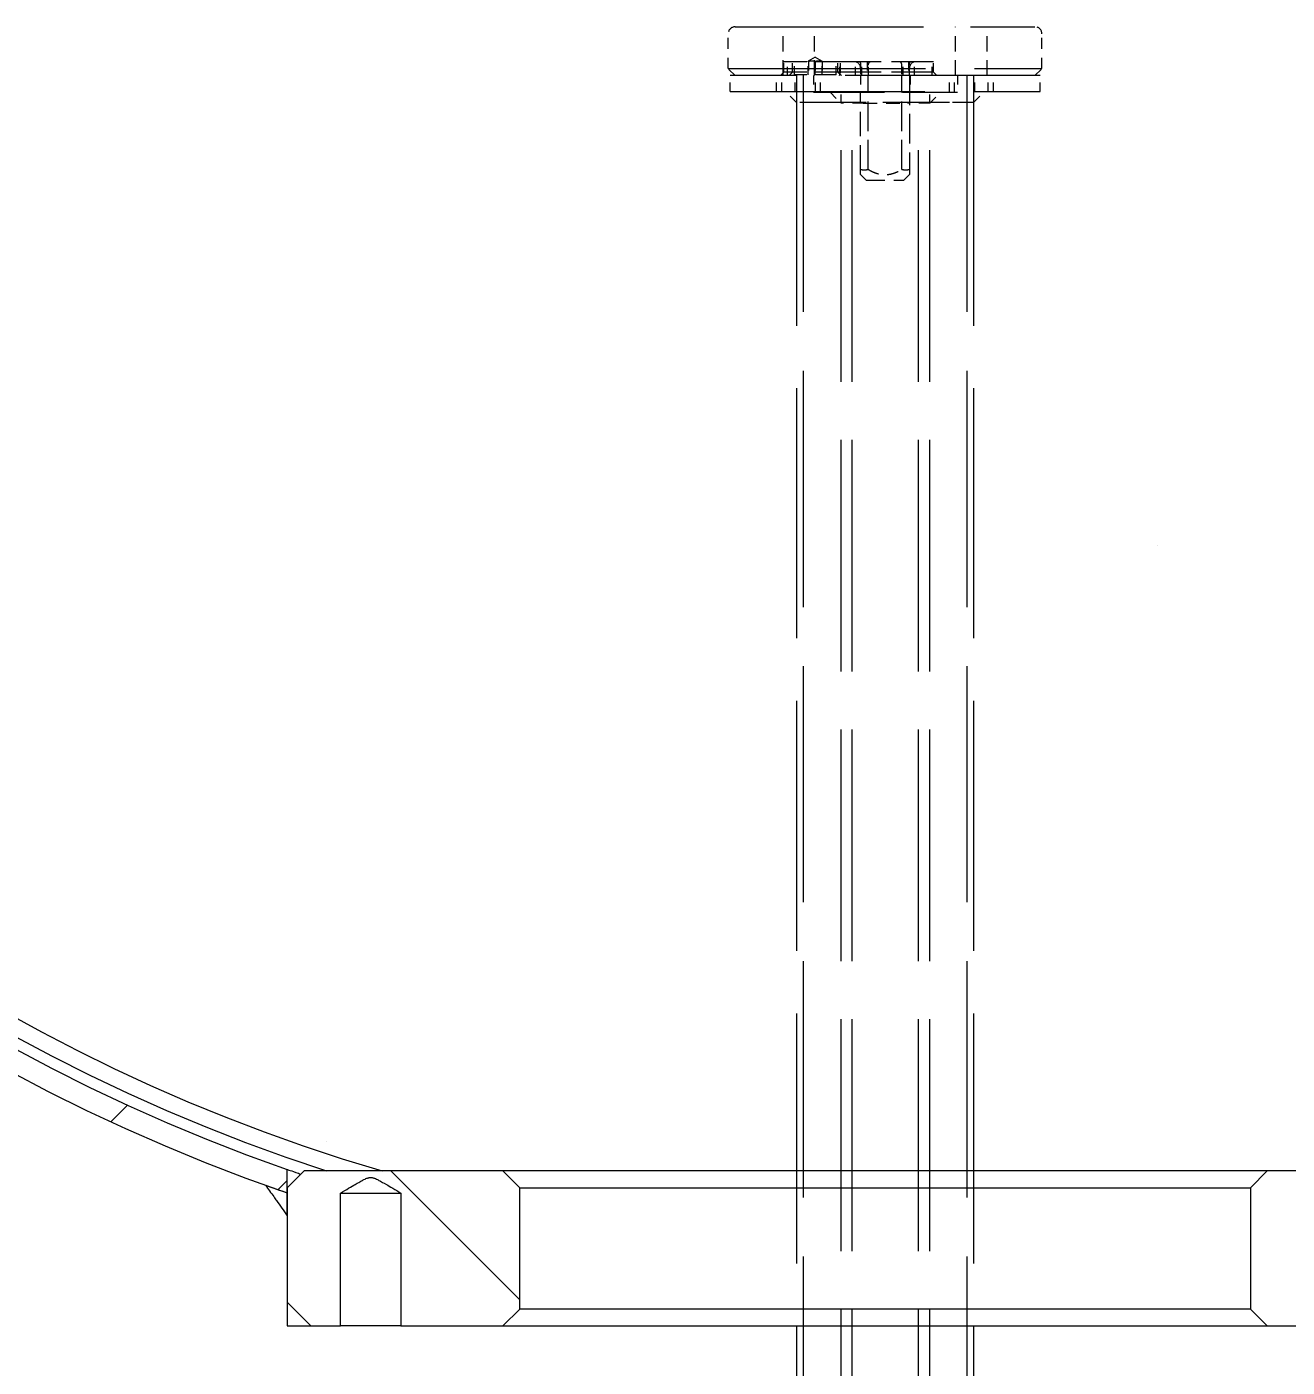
# Model space of a CAD drawing. Header units: inches. Extents: x 19 to 503, y 7 to 322.
# Drawn here: x 240.37 to 254.61, y 204.08 to 219.22 of the extents above; entities that cross this region are included whole.
import ezdxf

# ---------------------------------------------------------------- set-up
doc = ezdxf.new("R2010")
doc.units = ezdxf.units.IN
doc.header["$LTSCALE"] = 15
doc.header["$MEASUREMENT"] = 0
doc.linetypes.add('DASHED', pattern=[0.2067, 0.1654, -0.0413])
for name, color, linetype, lineweight in [('Dimension (ANSI)', 7, 'Continuous', 25), ('Hatch', 7, 'Continuous', 18), ('Hidden', 7, 'DASHED', 18), ('Visible', 7, 'Continuous', 18)]:
    doc.layers.add(name, color=color, linetype=linetype, lineweight=lineweight)
doc.styles.add('MEMCOR Medium', font='arial.ttf')
doc.dimstyles.new('Default (ANSI)', dxfattribs={"dimscale": 15, "dimtxt": 0.15, "dimasz": 0.098425, "dimexe": 0.125, "dimexo": 0.0625, "dimgap": 0.031496, "dimtad": 0, "dimtih": 1, "dimtoh": 1, "dimdec": 4, "dimrnd": 1e-08, "dimzin": 3, "dimdsep": 46, "dimlunit": 5, "dimtxsty": 'MEMCOR Medium', "dimcen": 0.09, "dimdle": 0.393701, "dimclrd": 256, "dimclre": 256, "dimclrt": 256, "dimadec": 0, "dimazin": 1, "dimtfac": 0.8, "dimtofl": 0, "dimtmove": 0, "dimatfit": 3, "dimfxl": 1, "dimfrac": 1, "dimtolj": 1, "dimtzin": 4, "dimlwd": -1, "dimlwe": -1, "dimarcsym": 0})

# ---------------------------------------------------------------- blocks, each defined once
blk = doc.blocks.new('*D29')
at = {"layer": 'Defpoints', "color": 0, "transparency": 16777216}
for p in [(237.904, 272.562), (264.63, 245.837), (229.758, 211.253)]:
    blk.add_point(p, dxfattribs=at)
at = {"layer": 'Dimension (ANSI)', "transparency": 16777216}
for p, q in [((263.967, 246.5), (236.578, 273.888)), ((236.86, 271.518), (224.769, 259.427)), ((204.221, 238.878), (216.312, 250.97)), ((229.095, 211.916), (201.851, 239.16))]:
    blk.add_line(p, q, dxfattribs=at)
for points in [[(236.686, 271.692), (237.034, 271.344), (237.904, 272.562)], [(204.047, 239.052), (204.395, 238.704), (203.177, 237.835)]]:
    blk.add_solid(points, dxfattribs=at)
at = {"layer": 'Dimension (ANSI)', "transparency": 16777216, "char_height": 2.25, "attachment_point": 5, "style": 'MEMCOR Medium'}
for s, insert in [('\\A1; 49{\\H0.8x;\\S1#8;} in', (220.541, 257.513)), ('\\A1;[1247.4 mm]', (220.541, 253.284))]:
    blk.add_mtext(s, dxfattribs=dict(at, insert=insert))

msp = doc.modelspace()

# ---------------------------------------------------------------- hatches: boundary and pattern name
at = {"layer": 'Hatch'}
h = msp.add_hatch(dxfattribs=at)
h.set_pattern_fill('ANSI31', color=256, scale=15, style=0)
edge = h.paths.add_edge_path()
edge.add_spline(control_points=[(270.755229, 225.672201), (270.723596, 225.640474), (270.691854, 225.608856), (270.628225, 225.545913), (270.596338, 225.514587), (270.564343, 225.483372)], knot_values=[-0.682004161, -0.682004161, -0.682004161, -0.682004161, -0.340609426, -0.340609426, 0, 0, 0, 0], degree=3, periodic=0)
edge.add_ellipse((250.064767, 225.674007), major_axis=(-0.190635, -20.499576), ratio=1, start_angle=19.7561717, end_angle=90, ccw=False)
edge.add_line((256.814581, 206.316606), (256.814581, 206.109007))
edge.add_line((256.814581, 206.109007), (256.814581, 206.052037))
edge.add_ellipse((250.064767, 225.674007), major_axis=(19.62197, 6.749814), ratio=1, start_angle=270, end_angle=270.7139225)
edge.add_ellipse((250.064767, 225.674007), major_axis=(19.536344, 6.993779), ratio=1, start_angle=270, end_angle=286.9972846)
edge.add_ellipse((250.064767, 225.674007), major_axis=(16.638503, 12.39927), ratio=1, start_angle=270, end_angle=270.6902994)
edge.add_ellipse((250.064767, 225.674007), major_axis=(16.487913, 12.598826), ratio=1, start_angle=270, end_angle=285.2313046)
edge.add_ellipse((250.064767, 225.674007), major_axis=(12.598826, 16.487913), ratio=1, start_angle=270, end_angle=270.6902994)
edge.add_ellipse((250.064767, 225.674007), major_axis=(16.638503, -12.39927), ratio=1, start_angle=0, end_angle=36.6890483)
edge.add_line((270.815229, 225.672196), (270.755229, 225.672201))
edge = h.paths.add_edge_path()
edge.add_spline(control_points=[(270.564343, 225.864642), (270.596338, 225.833427), (270.628225, 225.802101), (270.691854, 225.739158), (270.723596, 225.70754), (270.755229, 225.675812)], knot_values=[-0.682004196, -0.682004196, -0.682004196, -0.682004196, -0.341394752, -0.341394752, 0, 0, 0, 0], degree=3, periodic=0)
edge.add_line((270.755229, 225.675812), (270.815229, 225.675818))
edge.add_ellipse((250.064767, 225.674007), major_axis=(-0.001811, 20.750462), ratio=1, start_angle=270, end_angle=306.6890483)
edge.add_ellipse((250.064767, 225.674007), major_axis=(-12.39927, 16.638503), ratio=1, start_angle=270, end_angle=270.6902994)
edge.add_ellipse((250.064767, 225.674007), major_axis=(-12.598826, 16.487913), ratio=1, start_angle=270, end_angle=285.2313046)
edge.add_ellipse((250.064767, 225.674007), major_axis=(-16.487913, 12.598826), ratio=1, start_angle=270, end_angle=270.6902994)
edge.add_ellipse((250.064767, 225.674007), major_axis=(-16.638503, 12.39927), ratio=1, start_angle=270, end_angle=343.3880966)
edge.add_ellipse((250.064767, 225.674007), major_axis=(-16.638503, -12.39927), ratio=1, start_angle=270, end_angle=270.6902994)
edge.add_ellipse((250.064767, 225.674007), major_axis=(-16.487913, -12.598826), ratio=1, start_angle=270, end_angle=285.2313046)
edge.add_ellipse((250.064767, 225.674007), major_axis=(-12.598826, -16.487913), ratio=1, start_angle=270, end_angle=270.6902994)
edge.add_ellipse((250.064767, 225.674007), major_axis=(-12.39927, -16.638503), ratio=1, start_angle=270, end_angle=343.3880966)
edge.add_ellipse((250.064767, 225.674007), major_axis=(12.39927, -16.638503), ratio=1, start_angle=270, end_angle=270.6902994)
edge.add_ellipse((250.064767, 225.674007), major_axis=(12.598826, -16.487913), ratio=1, start_angle=270, end_angle=285.2313046)
edge.add_ellipse((250.064767, 225.674007), major_axis=(16.487913, -12.598826), ratio=1, start_angle=270, end_angle=270.6902994)
edge.add_ellipse((250.064767, 225.674007), major_axis=(16.638503, -12.39927), ratio=1, start_angle=270, end_angle=286.9972846)
edge.add_ellipse((250.064767, 225.674007), major_axis=(19.536344, -6.993779), ratio=1, start_angle=270, end_angle=270.7139225)
edge.add_line((243.314954, 206.052037), (243.314954, 206.109007))
edge.add_line((243.314954, 206.109007), (243.314954, 206.316606))
edge.add_ellipse((250.064767, 225.674007), major_axis=(-6.749814, -19.357401), ratio=1, start_angle=109.7561717, end_angle=360, ccw=False)
h = msp.add_hatch(dxfattribs=at)
h.set_pattern_fill('ANSI31', color=256, scale=15, angle=-15, style=0)
edge = h.paths.add_edge_path()
edge.add_line((233.426264, 213.274737), (233.400078, 212.898405))
edge.add_line((233.400078, 212.898405), (233.553868, 213.052195))
edge.add_line((233.553868, 213.052195), (233.576855, 213.075181))
edge.add_ellipse((250.064767, 225.674007), major_axis=(-12.598826, 16.487913), ratio=1, start_angle=89.3097006, end_angle=90, ccw=False)
edge = h.paths.add_edge_path()
edge.add_line((237.465942, 209.186094), (237.442955, 209.163107))
edge.add_line((237.442955, 209.163107), (237.289165, 209.009317))
edge.add_line((237.289165, 209.009317), (237.665498, 209.035504))
edge.add_ellipse((250.064767, 225.674007), major_axis=(-16.638503, 12.39927), ratio=1, start_angle=89.3097006, end_angle=90, ccw=False)
edge = h.paths.add_edge_path()
edge.add_ellipse((250.064767, 225.674007), major_axis=(12.39927, 16.638503), ratio=1, start_angle=89.3097006, end_angle=90)
edge.add_line((233.426264, 238.073276), (233.400078, 238.449609))
edge.add_line((233.400078, 238.449609), (233.553868, 238.295819))
edge.add_line((233.553868, 238.295819), (233.576855, 238.272832))
edge = h.paths.add_edge_path()
edge.add_line((237.289165, 242.338696), (237.442955, 242.184906))
edge.add_line((237.442955, 242.184906), (237.465942, 242.16192))
edge.add_ellipse((250.064767, 225.674007), major_axis=(16.487913, 12.598826), ratio=1, start_angle=89.3097006, end_angle=90, ccw=False)
edge.add_line((237.665498, 242.31251), (237.289165, 242.338696))
edge = h.paths.add_edge_path()
edge.add_ellipse((250.064767, 225.674007), major_axis=(16.638503, -12.39927), ratio=1, start_angle=89.3097006, end_angle=90)
edge.add_line((262.464037, 242.31251), (262.84037, 242.338696))
edge.add_line((262.84037, 242.338696), (262.68658, 242.184906))
edge.add_line((262.68658, 242.184906), (262.663593, 242.16192))
edge = h.paths.add_edge_path()
edge.add_line((262.84037, 209.009317), (262.68658, 209.163107))
edge.add_line((262.68658, 209.163107), (262.663593, 209.186094))
edge.add_ellipse((250.064767, 225.674007), major_axis=(-16.487913, -12.598826), ratio=1, start_angle=89.3097006, end_angle=90, ccw=False)
edge.add_line((262.464037, 209.035504), (262.84037, 209.009317))
edge = h.paths.add_edge_path()
edge.add_line((266.703271, 238.073276), (266.729457, 238.449609))
edge.add_line((266.729457, 238.449609), (266.575667, 238.295819))
edge.add_line((266.575667, 238.295819), (266.55268, 238.272832))
edge.add_ellipse((250.064767, 225.674007), major_axis=(12.598826, -16.487913), ratio=1, start_angle=89.3097006, end_angle=90, ccw=False)
edge = h.paths.add_edge_path()
edge.add_line((266.55268, 213.075181), (266.575667, 213.052195))
edge.add_line((266.575667, 213.052195), (266.729457, 212.898405))
edge.add_line((266.729457, 212.898405), (266.703271, 213.274737))
edge.add_ellipse((250.064767, 225.674007), major_axis=(-12.39927, -16.638503), ratio=1, start_angle=89.3097006, end_angle=90, ccw=False)
edge = h.paths.add_edge_path()
edge.add_line((243.314954, 205.793952), (243.314954, 206.052037))
edge.add_ellipse((250.064767, 225.674007), major_axis=(-19.62197, 6.749814), ratio=1, start_angle=89.2860775, end_angle=90, ccw=False)
edge.add_spline(control_points=[(243.070989, 206.137663), (243.101257, 206.094726), (243.13196, 206.051509), (243.172532, 205.994506), (243.189772, 205.970299), (243.233724, 205.908587), (243.274478, 205.851368), (243.314954, 205.793952)], knot_values=[-0.702233444, -0.702233444, -0.702233444, -0.702233444, -0.577315508, -0.577315508, -0.535295903, -0.535295903, 0, 0, 0, 0], degree=3, periodic=0)
edge = h.paths.add_edge_path()
edge.add_line((256.814581, 206.052037), (256.814581, 205.793952))
edge.add_spline(control_points=[(256.814581, 205.793952), (256.875491, 205.879856), (256.936593, 205.965825), (257.017913, 206.080378), (257.03824, 206.109023), (257.058546, 206.137663)], knot_values=[-1.070571832, -1.070571832, -1.070571832, -1.070571832, -0.267524652, -0.267524652, 0, 0, 0, 0], degree=3, periodic=0)
edge.add_ellipse((250.064767, 225.674007), major_axis=(-19.536344, -6.993779), ratio=1, start_angle=89.2860775, end_angle=90, ccw=False)
h = msp.add_hatch(dxfattribs=at)
h.set_pattern_fill('ANSI31', color=256, scale=15, angle=90.0002, style=0)
edge = h.paths.add_edge_path()
edge.add_line((256.814581, 206.109007), (256.624576, 206.299007))
edge.add_line((256.624576, 206.299007), (254.379476, 206.299007))
edge.add_line((254.379476, 206.299007), (254.189462, 206.109007))
edge.add_line((254.189462, 206.109007), (254.189462, 204.739007))
edge.add_line((254.189462, 204.739007), (254.379476, 204.549007))
edge.add_line((254.379476, 204.549007), (255.530951, 204.549007))
edge.add_line((255.530951, 204.549007), (255.530951, 206.049007))
edge.add_spline(control_points=[(255.530951, 206.049007), (255.871767, 206.251607), (256.212584, 206.049007)], knot_values=[0, 0, 0, 1.95055373, 1.95055373, 1.95055373], weights=[1, 6.867252081, 1], degree=2, periodic=0)
edge.add_line((256.212584, 206.049007), (256.212584, 204.549007))
edge.add_line((256.212584, 204.549007), (256.814581, 204.549007))
edge.add_line((256.814581, 204.549007), (256.814581, 205.793952))
edge.add_line((256.814581, 205.793952), (256.814581, 206.052037))
edge.add_line((256.814581, 206.052037), (256.814581, 206.109007))
edge = h.paths.add_edge_path()
edge.add_line((243.504959, 206.299007), (243.314954, 206.109007))
edge.add_line((243.314954, 206.109007), (243.314954, 206.052037))
edge.add_line((243.314954, 206.052037), (243.314954, 205.793952))
edge.add_line((243.314954, 205.793952), (243.314954, 204.549007))
edge.add_line((243.314954, 204.549007), (243.916951, 204.549007))
edge.add_line((243.916951, 204.549007), (243.916951, 206.049007))
edge.add_spline(control_points=[(243.916951, 206.049007), (244.257767, 206.251607), (244.598584, 206.049007)], knot_values=[0, 0, 0, 1.95055373, 1.95055373, 1.95055373], weights=[1, 6.867252081, 1], degree=2, periodic=0)
edge.add_line((244.598584, 206.049007), (244.598584, 204.549007))
edge.add_line((244.598584, 204.549007), (245.750059, 204.549007))
edge.add_line((245.750059, 204.549007), (245.940073, 204.739007))
edge.add_line((245.940073, 204.739007), (245.940073, 206.109007))
edge.add_line((245.940073, 206.109007), (245.750059, 206.299007))
edge.add_line((245.750059, 206.299007), (243.504959, 206.299007))

# ---------------------------------------------------------------- linework, layer by layer
at = {"layer": 'Hidden', "ltscale": 0.857597}
msp.add_line((248.372008, 219.217314), (251.757527, 219.217314), dxfattribs=at)
at = {"layer": 'Hidden', "ltscale": 0.069889}
for p, q in [((248.913242, 218.666133), (248.913242, 219.217314)), ((249.267573, 218.666133), (249.267573, 219.217314)), ((250.861962, 218.666133), (250.861962, 219.217314)), ((251.216293, 218.666133), (251.216293, 219.217314))]:
    msp.add_line(p, q, dxfattribs=at)
at = {"layer": 'Hidden', "ltscale": 0.049892}
for p, q in [((248.293267, 218.744873), (248.293267, 219.138574)), ((251.836267, 218.744873), (251.836267, 219.138574))]:
    msp.add_line(p, q, dxfattribs=at)
at = {"layer": 'Hidden', "ltscale": 0.011445}
for q in [(249.198626, 218.830454), (249.356106, 218.830454)]:
    msp.add_line((249.277366, 218.875915), q, dxfattribs=at)
at = {"layer": 'Hidden', "ltscale": 0.897489}
msp.add_line((248.293267, 218.744873), (251.836267, 218.744873), dxfattribs=at)
at = {"layer": 'Hidden', "ltscale": 0.01404}
for p, q in [((248.372008, 218.666133), (248.293267, 218.744873)), ((251.757527, 218.666133), (251.836267, 218.744873))]:
    msp.add_line(p, q, dxfattribs=at)
at = {"layer": 'Hidden', "ltscale": 0.00697}
for p, q in [((248.923035, 218.705503), (248.883665, 218.666133)), ((250.611027, 218.705503), (250.650397, 218.666133))]:
    msp.add_line(p, q, dxfattribs=at)
at = {"layer": 'Hidden', "ltscale": 0.112397}
for p, q in [((249.561307, 218.823487), (248.923035, 218.823487)), ((249.561307, 218.705503), (248.923035, 218.705503))]:
    msp.add_line(p, q, dxfattribs=at)
at = {"layer": 'Hidden', "ltscale": 0.014882}
for p, q in [((248.923035, 218.705503), (248.923035, 218.823487)), ((249.561307, 218.705503), (249.561307, 218.823487)), ((250.611027, 218.705503), (250.611027, 218.823487))]:
    msp.add_line(p, q, dxfattribs=at)
at = {"layer": 'Hidden', "ltscale": 0.019881}
for p, q in [((248.962405, 218.666133), (248.962405, 218.823487)), ((249.554679, 218.666133), (249.554679, 218.823487)), ((249.73209, 218.666133), (249.73209, 218.823487)), ((249.801639, 218.666133), (249.801639, 218.823487)), ((249.861206, 218.823487), (249.861206, 218.666133)), ((250.268329, 218.666133), (250.268329, 218.823487)), ((250.327896, 218.823487), (250.327896, 218.666133)), ((250.397445, 218.666133), (250.397445, 218.823487)), ((250.596264, 218.666133), (250.596264, 218.823487))]:
    msp.add_line(p, q, dxfattribs=at)
at = {"layer": 'Hidden', "ltscale": 0.006903}
for p, q in [((249.02146, 218.705133), (248.98246, 218.666133)), ((249.533271, 218.705133), (249.572271, 218.666133))]:
    msp.add_line(p, q, dxfattribs=at)
at = {"layer": 'Hidden', "ltscale": 0.101985}
for p, q in [((249.533271, 218.823007), (249.02146, 218.823007)), ((249.533271, 218.705133), (249.02146, 218.705133))]:
    msp.add_line(p, q, dxfattribs=at)
at = {"layer": 'Hidden', "ltscale": 0.014868}
for p, q in [((249.02146, 218.705133), (249.02146, 218.823007)), ((249.533271, 218.705133), (249.533271, 218.823007))]:
    msp.add_line(p, q, dxfattribs=at)
at = {"layer": 'Hidden', "ltscale": 0.018836}
for p, q in [((249.041145, 218.673881), (249.041145, 218.823007)), ((249.513586, 218.673881), (249.513586, 218.823007))]:
    msp.add_line(p, q, dxfattribs=at)
at = {"layer": 'Hidden', "ltscale": 0.005731}
for p, q in [((249.198626, 218.823487), (249.198626, 218.830454)), ((249.356106, 218.830454), (249.356106, 218.823487))]:
    msp.add_line(p, q, dxfattribs=at)
at = {"layer": 'Hidden', "ltscale": 0.018897}
for p, q in [((249.198626, 218.673881), (249.198626, 218.823487)), ((249.198824, 218.823487), (249.198824, 218.673881)), ((249.277168, 218.673881), (249.277168, 218.823487)), ((249.277564, 218.823487), (249.277564, 218.673881)), ((249.355908, 218.673881), (249.355908, 218.823487)), ((249.356106, 218.823487), (249.356106, 218.673881))]:
    msp.add_line(p, q, dxfattribs=at)
at = {"layer": 'Hidden', "ltscale": 0.010219}
msp.add_line((249.551711, 218.666133), (249.561307, 218.705503), dxfattribs=at)
at = {"layer": 'Hidden', "ltscale": 0.190173}
for p, q in [((250.611027, 218.823487), (249.561307, 218.823487)), ((250.611027, 218.705503), (249.561307, 218.705503))]:
    msp.add_line(p, q, dxfattribs=at)
at = {"layer": 'Hidden', "ltscale": 0.014768}
for p, q in [((249.789177, 218.783221), (249.789177, 218.666133)), ((249.878424, 218.666133), (249.878424, 218.783221)), ((250.251111, 218.783221), (250.251111, 218.666133)), ((250.340358, 218.666133), (250.340358, 218.783221))]:
    msp.add_line(p, q, dxfattribs=at)
at = {"layer": 'Hidden', "ltscale": 0.886597}
for p, q in [((251.814767, 218.666133), (248.314767, 218.666133)), ((248.314767, 218.486833), (251.814767, 218.486833))]:
    msp.add_line(p, q, dxfattribs=at)
at = {"layer": 'Hidden', "ltscale": 0.022667}
for p, q in [((248.314767, 218.486833), (248.314767, 218.666133)), ((248.841265, 218.486833), (248.841265, 218.666133)), ((248.90004, 218.486833), (248.90004, 218.666133)), ((249.049767, 218.486833), (249.049767, 218.666133)), ((249.278765, 218.486833), (249.278765, 218.666133)), ((249.33754, 218.486833), (249.33754, 218.666133)), ((250.791995, 218.486833), (250.791995, 218.666133)), ((250.85077, 218.486833), (250.85077, 218.666133)), ((251.079767, 218.486833), (251.079767, 218.666133)), ((251.229495, 218.486833), (251.229495, 218.666133)), ((251.28827, 218.486833), (251.28827, 218.666133)), ((251.814767, 218.486833), (251.814767, 218.666133))]:
    msp.add_line(p, q, dxfattribs=at)
at = {"layer": 'Hidden', "ltscale": 0.094133}
msp.add_line((249.513586, 218.673881), (249.041145, 218.673881), dxfattribs=at)
at = {"layer": 'Hidden', "ltscale": 1.138294}
for p, q in [((249.064767, 218.666133), (249.064767, 204.549007)), ((251.064767, 218.666133), (251.064767, 204.549007))]:
    msp.add_line(p, q, dxfattribs=at)
at = {"layer": 'Hidden', "ltscale": 1.075095}
for p, q in [((249.139467, 218.666133), (249.139467, 198.666133)), ((250.990067, 218.666133), (250.990067, 198.666133))]:
    msp.add_line(p, q, dxfattribs=at)
at = {"layer": 'Hidden', "ltscale": 0.023709}
for p, q in [((249.256677, 218.666133), (249.256677, 218.478633)), ((249.789177, 218.666133), (249.789177, 218.478633)), ((250.349177, 218.666133), (250.349177, 218.478633)), ((250.881677, 218.666133), (250.881677, 218.478633))]:
    msp.add_line(p, q, dxfattribs=at)
at = {"layer": 'Hidden', "ltscale": 0.134303}
for p, q in [((249.873668, 217.607671), (249.873668, 218.666133)), ((250.255867, 217.607671), (250.255867, 218.666133)), ((250.340358, 218.666133), (250.340358, 217.607671))]:
    msp.add_line(p, q, dxfattribs=at)
at = {"layer": 'Hidden', "ltscale": 0.022347}
for p, q in [((249.064767, 218.361833), (248.939767, 218.486833)), ((249.444177, 218.478633), (249.569177, 218.353633)), ((250.569177, 218.353633), (250.694177, 218.478633)), ((251.064767, 218.361833), (251.189767, 218.486833))]:
    msp.add_line(p, q, dxfattribs=at)
at = {"layer": 'Hidden', "ltscale": 0.015772}
for p, q in [((249.064767, 218.486833), (249.064767, 218.361833)), ((249.569177, 218.353633), (249.569177, 218.478633)), ((250.569177, 218.353633), (250.569177, 218.478633)), ((251.064767, 218.486833), (251.064767, 218.361833))]:
    msp.add_line(p, q, dxfattribs=at)
at = {"layer": 'Hidden', "ltscale": 0.324021}
msp.add_line((249.256677, 218.478633), (250.881677, 218.478633), dxfattribs=at)
at = {"layer": 'Hidden', "ltscale": 1.054964}
for p, q in [((249.569177, 198.853133), (249.569177, 218.478633)), ((249.694177, 198.853133), (249.694177, 218.478633)), ((250.444177, 198.853133), (250.444177, 218.478633)), ((250.569177, 198.853133), (250.569177, 218.478633))]:
    msp.add_line(p, q, dxfattribs=at)
at = {"layer": 'Hidden', "ltscale": 0.110495}
msp.add_line((249.789177, 217.607671), (249.789177, 218.478633), dxfattribs=at)
at = {"layer": 'Hidden', "ltscale": 0.302914}
msp.add_line((250.792849, 218.361833), (249.064767, 218.361833), dxfattribs=at)
at = {"layer": 'Hidden', "ltscale": 0.049765}
for p, q in [((249.819177, 218.353633), (249.569177, 218.353633)), ((250.569177, 218.353633), (250.319177, 218.353633))]:
    msp.add_line(p, q, dxfattribs=at)
at = {"layer": 'Hidden', "ltscale": 0.06339}
msp.add_line((249.819177, 218.353633), (250.319177, 218.353633), dxfattribs=at)
at = {"layer": 'Hidden', "ltscale": 0.095805}
msp.add_line((251.064767, 218.361833), (250.792849, 218.361833), dxfattribs=at)
at = {"layer": 'Hidden', "ltscale": 0.025619}
for p, q in [((249.789177, 217.547897), (249.789177, 217.607671)), ((250.340358, 217.607671), (250.340358, 217.547897))]:
    msp.add_line(p, q, dxfattribs=at)
at = {"layer": 'Hidden', "ltscale": 0.011212}
for p, q in [((249.852169, 217.484904), (249.789177, 217.547897)), ((250.277366, 217.484904), (250.340358, 217.547897))]:
    msp.add_line(p, q, dxfattribs=at)
at = {"layer": 'Hidden', "ltscale": 0.084709}
msp.add_line((249.852169, 217.484904), (250.277366, 217.484904), dxfattribs=at)
at = {"layer": 'Hidden', "ltscale": 0.015605}
for centre, start, end in [((248.372008, 219.138574), 90, 180), ((251.757527, 219.138574), 0, 90)]:
    msp.add_arc(centre, 0.07874, start, end, dxfattribs=at)
at = {"layer": 'Hidden', "ltscale": 0.01282}
for centre, start, end in [((249.710437, 218.747783), 0, 74.0379858), ((250.419098, 218.747783), 105.9620142, 180)]:
    msp.add_arc(centre, 0.07874, start, end, dxfattribs=at)
at = {"layer": 'Hidden', "ltscale": 0.011562}
for points in [[(249.277168, 218.823487), (249.237996, 218.836495), (249.198824, 218.823487)], [(249.355908, 218.823487), (249.316736, 218.836495), (249.277564, 218.823487)]]:
    msp.add_rational_spline(points, [1, 1.15325, 1], degree=2, dxfattribs=at)
at = {"layer": 'Hidden', "ltscale": 0.006005}
for points, knots in [([(249.778251, 218.823487), (249.778251, 218.823487), (249.778252, 218.823487), (249.778253, 218.823487), (249.778254, 218.823487), (249.778261, 218.823487), (249.778266, 218.823486), (249.778283, 218.823485), (249.778294, 218.823483), (249.77833, 218.823477), (249.778355, 218.823471), (249.778429, 218.823452), (249.77848, 218.823434), (249.77863, 218.823375), (249.778733, 218.823324), (249.779035, 218.823151), (249.779238, 218.823003), (249.779843, 218.822496), (249.780245, 218.822061), (249.781447, 218.820551), (249.782217, 218.819251), (249.784339, 218.814953), (249.78571, 218.811049), (249.788281, 218.799726), (249.789177, 218.791898), (249.789177, 218.783221)], [-0.00000753854, -0.00000753854, -0.00000753854, -0.00000753854, 0, 0, 0.00001536379, 0.00001536379, 0.00008940017, 0.00008940017, 0.00024590336, 0.00024590336, 0.00058276473, 0.00058276473, 0.00127309091, 0.00127309091, 0.00267256874, 0.00267256874, 0.0055280449, 0.0055280449, 0.01147556071, 0.01147556071, 0.02440533161, 0.02440533161, 0.05127067553, 0.05127067553, 0.08735342137, 0.08735342137, 0.08735342137, 0.08735342137]), ([(249.878424, 218.783221), (249.878424, 218.791898), (249.879736, 218.799725), (249.883646, 218.811049), (249.885767, 218.814953), (249.889151, 218.819251), (249.890395, 218.820551), (249.892369, 218.822061), (249.893033, 218.822496), (249.894041, 218.823003), (249.894383, 218.823151), (249.894891, 218.823324), (249.895063, 218.823375), (249.895317, 218.823434), (249.895403, 218.823452), (249.895529, 218.823471), (249.895571, 218.823477), (249.895631, 218.823483), (249.895651, 218.823485), (249.895679, 218.823486), (249.895688, 218.823487), (249.895699, 218.823487), (249.8957, 218.823487), (249.895703, 218.823487), (249.895703, 218.823487), (249.895704, 218.823487)], [0, 0, 0, 0, 0.0661222024, 0.0661222024, 0.1153570998, 0.1153570998, 0.1390517075, 0.1390517075, 0.1499517221, 0.1499517221, 0.1551855009, 0.1551855009, 0.1577508027, 0.1577508027, 0.1590162133, 0.1590162133, 0.1596334838, 0.1596334838, 0.1599198365, 0.1599198365, 0.1600550387, 0.1600550387, 0.1600826296, 0.1600826296, 0.1600901711, 0.1600901711, 0.1600901711, 0.1600901711]), ([(250.233831, 218.823487), (250.23383, 218.823487), (250.233832, 218.823487), (250.233835, 218.823487), (250.233837, 218.823487), (250.233847, 218.823487), (250.233856, 218.823486), (250.233884, 218.823485), (250.233904, 218.823483), (250.233964, 218.823477), (250.234007, 218.823471), (250.234132, 218.823452), (250.234218, 218.823434), (250.234472, 218.823375), (250.234645, 218.823324), (250.235152, 218.823151), (250.235494, 218.823003), (250.236502, 218.822496), (250.237166, 218.822061), (250.23914, 218.820551), (250.240384, 218.819251), (250.243768, 218.814953), (250.245889, 218.811049), (250.249799, 218.799726), (250.251111, 218.791898), (250.251111, 218.783221)], [-0.00000753854, -0.00000753854, -0.00000753854, -0.00000753854, 0, 0, 0.0000153638, 0.0000153638, 0.00008940018, 0.00008940018, 0.00024590341, 0.00024590341, 0.00058276483, 0.00058276483, 0.00127309114, 0.00127309114, 0.00267256921, 0.00267256921, 0.00552804588, 0.00552804588, 0.01147556273, 0.01147556273, 0.02440533592, 0.02440533592, 0.0512706846, 0.0512706846, 0.08735343682, 0.08735343682, 0.08735343682, 0.08735343682]), ([(250.340358, 218.783221), (250.340358, 218.791898), (250.341254, 218.799725), (250.343825, 218.811049), (250.345196, 218.814953), (250.347318, 218.819251), (250.348088, 218.820551), (250.34929, 218.822061), (250.349692, 218.822496), (250.350297, 218.823003), (250.3505, 218.823151), (250.350802, 218.823324), (250.350905, 218.823375), (250.351055, 218.823434), (250.351106, 218.823452), (250.35118, 218.823471), (250.351205, 218.823477), (250.351241, 218.823483), (250.351253, 218.823485), (250.351269, 218.823486), (250.351275, 218.823487), (250.351281, 218.823487), (250.351282, 218.823487), (250.351283, 218.823487), (250.351283, 218.823487), (250.351284, 218.823487)], [0, 0, 0, 0, 0.0661222024, 0.0661222024, 0.1153570998, 0.1153570998, 0.1390517075, 0.1390517075, 0.1499517221, 0.1499517221, 0.1551855009, 0.1551855009, 0.1577508027, 0.1577508027, 0.1590162133, 0.1590162133, 0.1596334838, 0.1596334838, 0.1599198365, 0.1599198365, 0.1600550387, 0.1600550387, 0.1600826296, 0.1600826296, 0.1600901711, 0.1600901711, 0.1600901711, 0.1600901711])]:
    msp.add_open_spline(points, degree=3, knots=knots, dxfattribs=at)
at = {"layer": 'Hidden', "ltscale": 0.015153}
for points in [[(249.789177, 217.607671), (249.831422, 217.597027), (249.873668, 217.607671)], [(250.255867, 217.607671), (250.298113, 217.597027), (250.340358, 217.607671)]]:
    msp.add_rational_spline(points, [1.08767571983, 1.10535696926, 1.08767571983], degree=2, dxfattribs=at)
at = {"layer": 'Hidden', "ltscale": 0.051339}
msp.add_rational_spline([(249.873668, 217.607671), (250.064767, 217.498777), (250.255867, 217.607671)], [1.09548380286, 1.33308762571, 1.09548380286], degree=2, dxfattribs=at)
at = {"layer": 'Visible'}
for p, q in [((243.314954, 206.052037), (243.314954, 206.316606)), ((243.504959, 206.299007), (243.314954, 206.109007)), ((245.750059, 206.299007), (243.504959, 206.299007)), ((245.940073, 206.109007), (245.750059, 206.299007)), ((254.379476, 206.299007), (245.750059, 206.299007)), ((254.379476, 206.299007), (254.189462, 206.109007)), ((256.624576, 206.299007), (254.379476, 206.299007)), ((243.314954, 206.109007), (243.314954, 204.549007)), ((243.314954, 205.793952), (243.314954, 206.052037)), ((243.916951, 204.549007), (243.916951, 206.049007)), ((243.916951, 206.049007), (244.598584, 206.049007)), ((244.598584, 206.049007), (244.598584, 204.549007)), ((245.940073, 204.739007), (245.940073, 206.109007)), ((245.940073, 206.109007), (254.189462, 206.109007)), ((254.189462, 206.109007), (254.189462, 204.739007)), ((245.750059, 204.549007), (245.940073, 204.739007)), ((254.189462, 204.739007), (245.940073, 204.739007)), ((254.189462, 204.739007), (254.379476, 204.549007)), ((243.314954, 204.549007), (243.916951, 204.549007)), ((244.598584, 204.549007), (243.916951, 204.549007)), ((244.598584, 204.549007), (245.750059, 204.549007)), ((245.750059, 204.549007), (254.379476, 204.549007)), ((249.064767, 204.549007), (249.064767, 198.970433)), ((251.064767, 204.549007), (251.064767, 198.970433)), ((254.379476, 204.549007), (255.530951, 204.549007))]:
    msp.add_line(p, q, dxfattribs=at)
for radius, start, end in [(20.750462, 0.005, 251.0171588), (20.500462, 0.5328038, 250.7766321), (20.375462, 0.5328038, 251.9707587), (20.19, 286.335037, 253.664963), (20.750462, 250.3032363, 251.0171588)]:
    msp.add_arc((250.064767, 225.674007), radius, start, end, dxfattribs=at)
for points, knots in [([(243.314954, 206.316606), (243.318013, 206.31554), (243.359371, 206.300978), (243.450831, 206.269758), (243.459897, 206.266669), (243.469408, 206.263435)], [52.216355713, 52.216355713, 52.216355713, 52.216355713, 55.345378945, 55.345378945, 55.670847385, 55.670847385, 55.670847385, 55.670847385]), ([(243.070989, 206.137663), (243.101257, 206.094726), (243.13196, 206.051509), (243.172532, 205.994506), (243.189772, 205.970299), (243.233724, 205.908587), (243.274478, 205.851368), (243.314954, 205.793952)], [-0.7022334439, -0.7022334439, -0.7022334439, -0.7022334439, -0.5773155079, -0.5773155079, -0.5352959032, -0.5352959032, 0, 0, 0, 0])]:
    msp.add_open_spline(points, degree=3, knots=knots, dxfattribs=at)
msp.add_rational_spline([(243.916951, 206.049007), (244.257767, 206.251607), (244.598584, 206.049007)], [1, 6.86725208098, 1], degree=2, dxfattribs=at)

# ---------------------------------------------------------------- dimensions: what is measured, and where the dimension line sits
at = {"layer": 'Dimension (ANSI)'}
dim = msp.add_linear_dim(base=(237.90425, 272.561953), p1=(229.758283, 211.253064), p2=(264.629545, 245.836657), angle=45, text=' <> in\\X[1247.4 mm]', dimstyle='Default (ANSI)', override={"dimgap": 0.031496, "dimdec": 4, "dimpost": '', "dimtol": 0, "dimlim": 0, "dimtp": 0, "dimtm": 0, "dimtdec": 2, "dimatfit": 1}, dxfattribs=at)
dim.commit()
dim.dimension.update_dxf_attribs({"geometry": '*D29', "text_midpoint": (220.540536, 255.198239), "dimtype": 160})

doc.saveas('drawing.dxf')
